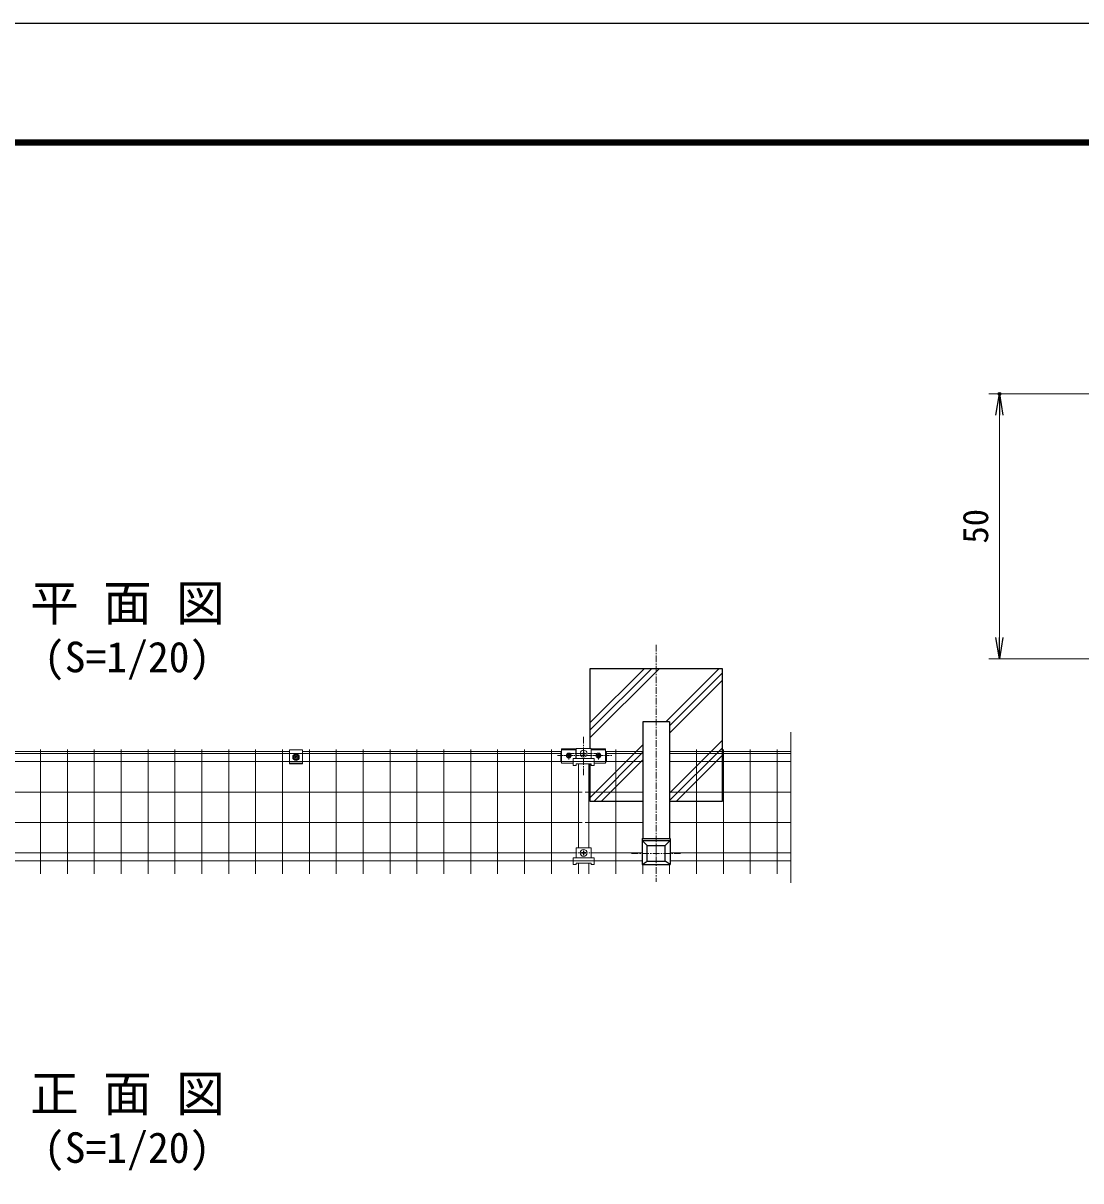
# Model space of a CAD drawing. Units: millimetres, scale not verified. Extents: x -4200 to 4200, y -2970 to 2970.
# Drawn here: x -2516 to -519, y 784 to 2970 of the extents above; entities that cross this region are included whole.
import ezdxf
from ezdxf.enums import TextEntityAlignment as Align

# ---------------------------------------------------------------- set-up
doc = ezdxf.new("R2010")
doc.units = ezdxf.units.MM
doc.header["$LTSCALE"] = 10
doc.header["$PDMODE"] = 32
doc.header["$PDSIZE"] = 5
doc.linetypes.add('USER1', pattern=[2, 1.25, -0.25, 0.25, -0.25])
doc.linetypes.add('USER3', pattern=[1.125, 0.75, -0.125, 0.125, -0.125])
for name, color, linetype, lineweight in [('0-0_D-BMK', 2, 'USER1', 13), ('0-1_D-STR2', 7, 'Continuous', 9), ('0-2_D-STR-DIM', 7, 'Continuous', 13), ('0-3_0', 7, 'Continuous', 25), ('0-5_D-TTL-TXT', 7, 'Continuous', 25), ('0-6_D-TTL', 7, 'Continuous', 25), ('0-8_D-STR3', 3, 'Continuous', 13), ('0-A_D-STR1', 1, 'Continuous', 25), ('0-C_D-DCR-HCH', 7, 'Continuous', 13), ('0-D_D-STR4', 7, 'Continuous', 25), ('0-E_D-STR5', 7, 'Continuous', 9)]:
    doc.layers.add(name, color=color, linetype=linetype, lineweight=lineweight)
doc.layers.add('0-4_DEFPOINTS', color=7, linetype='Continuous')
doc.styles.add('ＭＳ ゴシック', font='')
doc.styles.get('ＭＳ ゴシック').set_extended_font_data('MS Gothic')

# ---------------------------------------------------------------- blocks, each defined once
blk = doc.blocks.new('_OPEN')
at = {"layer": '0-3_0'}
blk.add_line((0, 0), (-10, 0), dxfattribs=at)
blk.add_lwpolyline([(-10, 1.667), (0, 0), (-10, -1.667)], dxfattribs=at)

msp = doc.modelspace()

# ---------------------------------------------------------------- linework, layer by layer
at = {"layer": '0-0_D-BMK'}
for p, q in [((-1320.94, 1796.26), (-1320.94, 1348.89)), ((-1457.96, 1549.91), (-1457.96, 1622.32)), ((-1485.96, 1579.85), (-1485.96, 1594.85)), ((-1429.96, 1579.85), (-1429.96, 1594.85)), ((-1482.95, 1403.47), (-1432.95, 1403.47)), ((-1367.28, 1402.38), (-1274.61, 1402.38))]:
    msp.add_line(p, q, dxfattribs=at)
at = {"layer": '0-0_D-BMK', "linetype": 'USER3'}
for p, q in [((-1507.29, 1586.98), (-1404.43, 1586.98)), ((-1482.95, 1590.81), (-1432.95, 1590.8))]:
    msp.add_line(p, q, dxfattribs=at)
at = {"layer": '0-1_D-STR2'}
msp.add_line((-1066.6, 1631.33), (-1066.6, 1346.65), dxfattribs=at)
at = {"layer": '0-2_D-STR-DIM'}
for p, q in [((-432.52, 2269.99), (-692.97, 2269.99)), ((-672.97, 1809.99), (-672.97, 2229.99)), ((-432.52, 1769.99), (-692.97, 1769.99))]:
    msp.add_line(p, q, dxfattribs=at)
at = {"layer": '0-4_DEFPOINTS'}
msp.add_point((-672.97, 2269.99), dxfattribs=at)
at = {"layer": '0-6_D-TTL', "color": 2}
msp.add_lwpolyline([(-4200, 2970), (4200, 2970), (4200, -2970), (-4200, -2970)], close=True, dxfattribs=at)
at = {"layer": '0-6_D-TTL'}
for points in [[(-3930, 2750), (3930, 2750), (3930, -2750), (-3930, -2750)], [(-3927.5, 2747.5), (3927.5, 2747.5), (3927.5, -2747.5), (-3927.5, -2747.5)], [(-3925, 2745), (3925, 2745), (3925, -2745), (-3925, -2745)], [(-3922.5, 2742.5), (3922.5, 2742.5), (3922.5, -2742.5), (-3922.5, -2742.5)], [(-3920, 2740), (3920, 2740), (3920, -2740), (-3920, -2740)]]:
    msp.add_lwpolyline(points, close=True, dxfattribs=at)
at = {"layer": '0-8_D-STR3'}
for p, q in [((-2013.46, 1571.75), (-2013.46, 1597.91)), ((-1499.46, 1599.81), (-1499.46, 1572.9)), ((-1499.46, 1599.81), (-1472.46, 1599.81)), ((-1499.46, 1598.23), (-1472.46, 1598.23)), ((-1472.46, 1599.81), (-1472.46, 1581.31)), ((-1471.95, 1597.23), (-1472.46, 1597.23)), ((-1471.95, 1581.31), (-1471.95, 1600.31)), ((-1471.95, 1600.31), (-1443.95, 1600.3)), ((-1443.92, 1581.31), (-1443.92, 1600.31)), ((-1443.46, 1597.23), (-1443.92, 1597.23)), ((-1443.46, 1599.81), (-1416.46, 1599.81)), ((-1443.46, 1599.81), (-1443.46, 1581.3)), ((-1443.46, 1598.23), (-1416.46, 1598.23)), ((-1416.46, 1599.81), (-1416.46, 1572.9)), ((-2002.81, 1584.7), (-2004.11, 1584.68)), ((-2004.11, 1584.68), (-2004.11, 1583.89)), ((-2002.81, 1583.87), (-2004.11, 1583.89)), ((-2001.36, 1587.43), (-2001.38, 1586.14)), ((-2001.36, 1581.13), (-2001.38, 1582.43)), ((-2001.36, 1587.43), (-2000.57, 1587.43)), ((-2001.36, 1581.13), (-2000.57, 1581.13)), ((-2000.57, 1587.43), (-2000.54, 1586.14)), ((-2000.57, 1581.13), (-2000.54, 1582.43)), ((-1999.11, 1583.87), (-1997.81, 1583.89)), ((-1500.96, 1592.98), (-1500.96, 1575.6)), ((-1500.96, 1592.98), (-1499.46, 1592.98)), ((-1500.96, 1579.73), (-1499.46, 1579.73)), ((-1500.96, 1575.6), (-1499.46, 1575.6)), ((-1488.51, 1591.39), (-1491.06, 1586.98)), ((-1488.51, 1582.57), (-1491.06, 1586.98)), ((-1488.79, 1589.1), (-1487.37, 1587.69)), ((-1488.79, 1584.86), (-1487.37, 1586.27)), ((-1483.41, 1591.39), (-1488.51, 1591.39)), ((-1483.41, 1582.57), (-1488.51, 1582.57)), ((-1488.08, 1589.81), (-1486.67, 1588.39)), ((-1488.08, 1584.15), (-1486.67, 1585.57)), ((-1483.84, 1589.81), (-1485.25, 1588.39)), ((-1483.84, 1584.15), (-1485.25, 1585.57)), ((-1483.13, 1589.1), (-1484.55, 1587.69)), ((-1483.13, 1584.86), (-1484.55, 1586.27)), ((-1483.41, 1591.39), (-1480.86, 1586.98)), ((-1483.41, 1582.57), (-1480.86, 1586.98)), ((-1477.95, 1568.51), (-1477.95, 1581.31)), ((-1477.95, 1581.31), (-1437.95, 1581.3)), ((-1477.95, 1575.81), (-1437.95, 1575.8)), ((-1472.46, 1592.98), (-1471.95, 1592.98)), ((-1461.42, 1591.31), (-1459.42, 1591.3)), ((-1461.42, 1590.31), (-1459.42, 1590.3)), ((-1458.42, 1594.3), (-1458.42, 1592.3)), ((-1458.42, 1587.3), (-1458.42, 1589.3)), ((-1457.42, 1594.3), (-1457.42, 1592.3)), ((-1457.42, 1587.3), (-1457.42, 1589.3)), ((-1454.42, 1591.3), (-1456.42, 1591.3)), ((-1454.42, 1590.3), (-1456.42, 1590.3)), ((-1454.39, 1591.31), (-1456.39, 1591.31)), ((-1454.39, 1590.31), (-1456.39, 1590.31)), ((-1443.92, 1592.98), (-1443.46, 1592.98)), ((-1432.51, 1591.39), (-1435.06, 1586.98)), ((-1432.51, 1582.57), (-1435.06, 1586.98)), ((-1432.79, 1589.1), (-1431.37, 1587.69)), ((-1432.79, 1584.86), (-1431.37, 1586.27)), ((-1427.41, 1591.39), (-1432.51, 1591.39)), ((-1427.41, 1582.57), (-1432.51, 1582.57)), ((-1432.08, 1589.81), (-1430.67, 1588.39)), ((-1432.08, 1584.15), (-1430.67, 1585.57)), ((-1427.84, 1589.81), (-1429.25, 1588.39)), ((-1427.84, 1584.15), (-1429.25, 1585.57)), ((-1427.13, 1589.1), (-1428.55, 1587.69)), ((-1427.13, 1584.86), (-1428.55, 1586.27)), ((-1427.41, 1591.39), (-1424.86, 1586.98)), ((-1427.41, 1582.57), (-1424.86, 1586.98)), ((-1416.46, 1592.98), (-1414.96, 1592.98)), ((-1416.46, 1579.73), (-1414.96, 1579.73)), ((-1416.46, 1575.6), (-1414.96, 1575.6)), ((-1414.96, 1575.6), (-1414.96, 1592.98)), ((-1988.46, 1572.67), (-2013.46, 1572.67)), ((-1988.46, 1571.75), (-2013.46, 1571.75)), ((-1499.46, 1572.9), (-1477.95, 1572.9)), ((-1477.95, 1568.51), (-1471.95, 1568.51)), ((-1471.95, 1568.51), (-1471.95, 1571.41)), ((-1471.95, 1571.41), (-1443.95, 1571.4)), ((-1443.95, 1568.5), (-1437.95, 1568.5)), ((-1443.92, 1568.51), (-1443.92, 1571.41)), ((-1437.92, 1572.9), (-1416.46, 1572.9)), ((-1471.95, 1393.97), (-1471.95, 1412.97)), ((-1471.95, 1412.97), (-1443.95, 1412.97)), ((-1461.42, 1403.97), (-1459.42, 1403.97)), ((-1461.42, 1402.97), (-1459.42, 1402.97)), ((-1458.42, 1406.97), (-1458.42, 1404.97)), ((-1458.42, 1399.97), (-1458.42, 1401.97)), ((-1457.42, 1406.97), (-1457.42, 1404.97)), ((-1457.42, 1399.97), (-1457.42, 1401.97)), ((-1454.42, 1403.97), (-1456.42, 1403.97)), ((-1454.39, 1402.97), (-1456.39, 1402.97)), ((-1443.95, 1393.97), (-1443.95, 1412.97)), ((-1477.95, 1381.17), (-1477.95, 1393.97)), ((-1477.95, 1393.97), (-1437.95, 1393.97)), ((-1477.95, 1388.47), (-1437.95, 1388.47)), ((-1477.95, 1381.17), (-1471.95, 1381.17)), ((-1471.95, 1381.17), (-1471.95, 1384.07)), ((-1471.95, 1384.07), (-1443.95, 1384.07)), ((-1443.95, 1381.17), (-1443.95, 1384.07)), ((-1443.95, 1381.17), (-1437.95, 1381.17)), ((-1443.92, 1381.17), (-1437.92, 1381.17)), ((-1437.95, 1381.17), (-1437.95, 1393.97))]:
    msp.add_line(p, q, dxfattribs=at)
for points in [[(-1988.46, 1571.75), (-1988.46, 1597.91), (-2013.46, 1597.91)], [(-1999.11, 1584.7), (-1997.81, 1584.68), (-1997.81, 1583.89)], [(-1443.92, 1568.51), (-1437.92, 1568.51), (-1437.92, 1581.31)]]:
    msp.add_lwpolyline(points, dxfattribs=at)
msp.add_lwpolyline([(-2000.96, 1578.53), (-1995.98, 1581.41), (-1995.98, 1587.16), (-2000.96, 1590.03), (-2005.94, 1587.16), (-2005.94, 1581.41)], close=True, dxfattribs=at)
for centre, radius in [((-1457.92, 1590.8), 6.5), ((-2000.96, 1584.28), 6.25), ((-2000.96, 1584.28), 4.39), ((-1485.96, 1586.98), 4.41), ((-1429.96, 1586.98), 4.41), ((-1457.92, 1403.47), 6.5)]:
    msp.add_circle(centre, radius, dxfattribs=at)
for centre, radius, start, end in [((-2002.87, 1586.19), 1.49, 270, 0), ((-2002.87, 1582.38), 1.49, 0, 90), ((-1999.06, 1586.19), 1.49, 180, 270), ((-1999.06, 1582.38), 1.49, 90, 180), ((-1488.43, 1589.46), 0.5, 44.99953, 224.99952), ((-1488.43, 1584.51), 0.5, 135, 314.99998), ((-1485.96, 1588.23), 3.75, 57.53826, 122.46174), ((-1485.96, 1585.73), 3.75, 237.53826, 302.46174), ((-1488.08, 1586.98), 1, 314.99999, 45), ((-1485.96, 1589.1), 1, 225.00001, 314.99999), ((-1485.96, 1584.86), 1, 45, 135), ((-1483.84, 1586.98), 1, 135, 225.00001), ((-1483.48, 1589.46), 0.5, 315, 135), ((-1483.48, 1584.51), 0.5, 225.00001, 44.99999), ((-1461.42, 1590.81), 0.5, 89.9981, 269.99809), ((-1459.42, 1592.3), 1, 269.9981, 359.9981), ((-1459.42, 1589.3), 1, 359.99809, 89.9981), ((-1457.92, 1594.3), 0.5, 359.99809, 179.99808), ((-1457.92, 1587.3), 0.5, 179.99811, 359.9981), ((-1456.42, 1592.3), 1, 179.9981, 269.9981), ((-1456.42, 1589.3), 1, 89.9981, 179.9981), ((-1454.42, 1590.8), 0.5, 269.99765, 89.99761), ((-1432.43, 1589.46), 0.5, 44.99953, 224.99952), ((-1432.43, 1584.51), 0.5, 135, 314.99998), ((-1429.96, 1588.23), 3.75, 57.53826, 122.46174), ((-1429.96, 1585.73), 3.75, 237.53826, 302.46174), ((-1432.08, 1586.98), 1, 314.99999, 45), ((-1429.96, 1589.1), 1, 225.00001, 314.99999), ((-1429.96, 1584.86), 1, 45, 135), ((-1427.84, 1586.98), 1, 135, 225.00001), ((-1427.48, 1589.46), 0.5, 315, 135), ((-1427.48, 1584.51), 0.5, 225.00001, 44.99999), ((-1461.42, 1403.47), 0.5, 89.9981, 269.99809), ((-1459.42, 1404.97), 1, 269.9981, 359.9981), ((-1459.42, 1401.97), 1, 359.99809, 89.9981), ((-1457.92, 1406.97), 0.5, 359.99809, 179.99808), ((-1457.92, 1399.97), 0.5, 179.99811, 359.9981), ((-1456.42, 1404.97), 1, 179.9981, 269.9981), ((-1456.42, 1401.97), 1, 89.9981, 179.9981), ((-1454.42, 1403.47), 0.5, 269.99765, 89.99761)]:
    msp.add_arc(centre, radius, start, end, dxfattribs=at)
at = {"layer": '0-A_D-STR1'}
for p, q in [((-1345.94, 1651.03), (-1345.94, 1430.57)), ((-1295.94, 1651.03), (-1345.94, 1651.03)), ((-1295.94, 1651.03), (-1295.94, 1430.57)), ((-1347.14, 1430.57), (-1294.74, 1430.57)), ((-1347.14, 1427.07), (-1294.74, 1427.07)), ((-1337.94, 1417.11), (-1347.14, 1427.07)), ((-1303.94, 1417.11), (-1294.74, 1427.07)), ((-1294.74, 1430.57), (-1294.74, 1381.69)), ((-1337.94, 1417.11), (-1303.94, 1417.11)), ((-1337.94, 1387.66), (-1337.94, 1417.11)), ((-1347.14, 1381.69), (-1337.94, 1387.66)), ((-1294.74, 1381.69), (-1303.94, 1387.66))]:
    msp.add_line(p, q, dxfattribs=at)
for points in [[(-1347.14, 1430.57), (-1347.14, 1381.69), (-1294.74, 1381.69)], [(-1337.94, 1387.66), (-1303.94, 1387.66), (-1303.94, 1417.11)]]:
    msp.add_lwpolyline(points, dxfattribs=at)
at = {"layer": '0-C_D-DCR-HCH'}
for p, q in [((-1445.94, 1634.87), (-1329.78, 1751.03)), ((-1445.94, 1649.02), (-1343.92, 1751.03)), ((-1445.94, 1620.73), (-1315.64, 1751.03)), ((-1302.5, 1651.03), (-1202.5, 1751.03)), ((-1295.94, 1643.45), (-1195.94, 1743.45)), ((-1295.94, 1629.31), (-1195.94, 1729.31)), ((-1445.94, 1507.59), (-1345.94, 1607.59)), ((-1295.94, 1516.17), (-1195.94, 1616.17)), ((-1295.94, 1502.03), (-1195.94, 1602.03)), ((-1438.36, 1501.03), (-1345.94, 1593.45)), ((-1424.22, 1501.03), (-1345.94, 1579.31)), ((-1282.8, 1501.03), (-1195.94, 1587.89))]:
    msp.add_line(p, q, dxfattribs=at)
at = {"layer": '0-D_D-STR4'}
for p, q in [((-1195.94, 1520.08), (-1195.94, 1571.23)), ((-1295.94, 1501.03), (-1195.94, 1501.03))]:
    msp.add_line(p, q, dxfattribs=at)
for points in [[(-1195.94, 1501.03), (-1195.94, 1751.03), (-1445.94, 1751.03), (-1445.94, 1600.47)], [(-1445.94, 1571.57), (-1445.94, 1501.03), (-1345.94, 1501.03)]]:
    msp.add_lwpolyline(points, dxfattribs=at)
at = {"layer": '0-E_D-STR5'}
for p, q in [((-2483.37, 1363.61), (-2483.37, 1598.53)), ((-2432.6, 1363.61), (-2432.6, 1598.53)), ((-2381.83, 1363.61), (-2381.83, 1598.53)), ((-2331.06, 1363.61), (-2331.06, 1598.53)), ((-2280.29, 1363.61), (-2280.29, 1598.53)), ((-2229.52, 1363.61), (-2229.52, 1598.53)), ((-2178.75, 1363.61), (-2178.75, 1598.53)), ((-2127.98, 1363.61), (-2127.98, 1598.53)), ((-2077.22, 1363.61), (-2077.22, 1598.53)), ((-2026.45, 1363.61), (-2026.45, 1598.53)), ((-1975.68, 1363.61), (-1975.68, 1598.53)), ((-1924.91, 1363.61), (-1924.91, 1598.53)), ((-1874.14, 1363.61), (-1874.14, 1598.53)), ((-1823.37, 1363.61), (-1823.37, 1598.53)), ((-1772.6, 1363.61), (-1772.6, 1598.53)), ((-1721.83, 1363.61), (-1721.83, 1598.53)), ((-1671.06, 1363.61), (-1671.06, 1598.53)), ((-1620.29, 1363.61), (-1620.29, 1598.53)), ((-1569.47, 1363.61), (-1569.47, 1598.53)), ((-1518.7, 1363.61), (-1518.7, 1598.53)), ((-1397.22, 1363.61), (-1397.22, 1598.53)), ((-1346.45, 1430.57), (-1346.45, 1598.53)), ((-1295.68, 1430.57), (-1295.68, 1598.53)), ((-1244.91, 1363.61), (-1244.91, 1598.53)), ((-1194.14, 1363.61), (-1194.14, 1598.53)), ((-1143.37, 1363.61), (-1143.37, 1598.53)), ((-1092.6, 1363.61), (-1092.6, 1598.53)), ((-1499.46, 1590.78), (-3295.94, 1590.78)), ((-1477.95, 1575.78), (-3295.94, 1575.78)), ((-2013.46, 1595.03), (-2648.46, 1595.03)), ((-1499.46, 1595.03), (-1988.46, 1595.03)), ((-1471.95, 1595.03), (-1472.46, 1595.03)), ((-1443.46, 1595.03), (-1443.92, 1595.03)), ((-1345.94, 1575.78), (-1437.95, 1575.78)), ((-1345.94, 1595.03), (-1416.46, 1595.03)), ((-1345.94, 1590.78), (-1416.46, 1590.78)), ((-1066.6, 1595.03), (-1295.94, 1595.03)), ((-1066.6, 1590.78), (-1295.94, 1590.78)), ((-1066.6, 1575.78), (-1295.94, 1575.78)), ((-1467.94, 1412.97), (-1467.94, 1571.57)), ((-1447.98, 1412.97), (-1447.98, 1571.57)), ((-3295.94, 1518.28), (-1460.88, 1518.28)), ((-1454.87, 1518.28), (-1345.94, 1518.28)), ((-1295.94, 1518.28), (-1066.6, 1518.28)), ((-3295.94, 1460.78), (-1460.88, 1460.78)), ((-1454.87, 1460.78), (-1345.94, 1460.78)), ((-1295.94, 1460.78), (-1066.6, 1460.78)), ((-3294.74, 1403.28), (-1471.95, 1403.28)), ((-1443.95, 1403.28), (-1347.14, 1403.28)), ((-1294.74, 1403.28), (-1066.6, 1403.28)), ((-3294.74, 1388.28), (-1477.95, 1388.28)), ((-1467.94, 1363.61), (-1467.94, 1384.07)), ((-1447.98, 1363.61), (-1447.98, 1384.07)), ((-1437.95, 1388.28), (-1347.14, 1388.28)), ((-1346.45, 1363.61), (-1346.45, 1381.69)), ((-1295.68, 1363.61), (-1295.68, 1381.69)), ((-1294.74, 1388.28), (-1066.6, 1388.28))]:
    msp.add_line(p, q, dxfattribs=at)

# ---------------------------------------------------------------- block references
at = {"layer": '0-2_D-STR-DIM', "xscale": 4, "yscale": 4}
for p, rotation in [((-672.97, 2269.99), 90), ((-672.97, 1769.99), 270)]:
    msp.add_blockref('_OPEN', p, dxfattribs=dict(at, rotation=rotation))

# ---------------------------------------------------------------- texts
at = {"layer": '0-2_D-STR-DIM', "style": 'ＭＳ ゴシック'}
msp.add_text('50', height=48.09, rotation=90, dxfattribs=at).set_placement((-679.72, 1987.37), align=Align.BOTTOM_LEFT)
at = {"layer": '0-5_D-TTL-TXT', "style": 'ＭＳ ゴシック'}
for s, height, p in [('平 面 図', 67.38, (-2502.87, 1821.35)), ('(S=1/20)', 57.7, (-2476.88, 1727.13)), ('正 面 図', 67.38, (-2502.87, 895.03)), ('(S=1/20)', 57.7, (-2476.88, 800.81))]:
    msp.add_text(s, height=height, dxfattribs=at).set_placement(p, align=Align.BOTTOM_LEFT)

doc.saveas('drawing.dxf')
